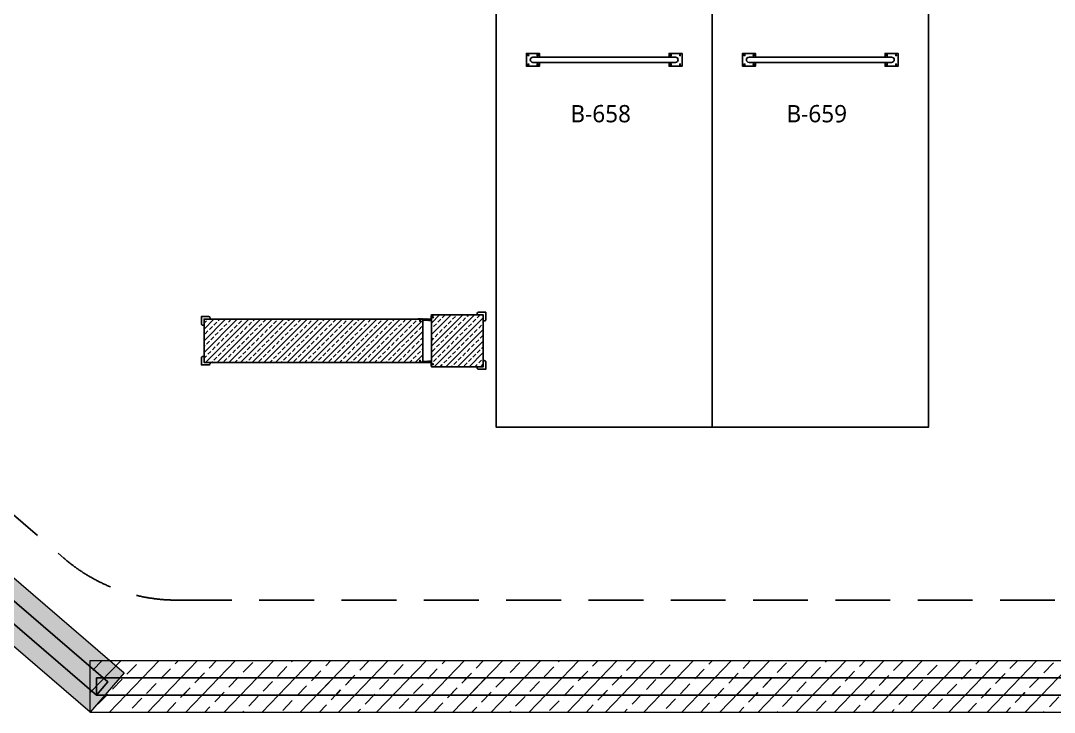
# Model space of a CAD drawing. Header units: millimetres. Extents: x -379292 to 1221486, y 92049 to 447512.
# Drawn here: x 117897 to 129855, y 108521 to 116522 of the extents above; entities that cross this region are included whole.
import ezdxf
from ezdxf.enums import TextEntityAlignment as Align

# ---------------------------------------------------------------- set-up
doc = ezdxf.new("R2010")
doc.units = ezdxf.units.MM
doc.linetypes.add('HIDDEN', pattern=[9.525, 6.35, -3.175])
for name, color, linetype in [('05_DILATATION', 131, 'Continuous'), ('05_HATCH CONCRETE', 141, 'Continuous'), ('05_SYMBOL', 2, 'Continuous'), ('202-A-Y-MahalAd', 141, 'Continuous'), ('E_CT_ZA', 6, 'Continuous')]:
    doc.layers.add(name, color=color, linetype=linetype)
doc.layers.add('E_CT_KA', color=4, linetype='Continuous', lineweight=9)
doc.styles.get("Standard").update_dxf_attribs({"font": 'segoeuil.ttf'})
pattern_1 = [(225, (905000, -3e-07), (67.351921, -67.351921), []), (225, (904932.65, -3e-07), (67.351921, -67.351921), [47.625, -23.8125])]

# ---------------------------------------------------------------- blocks, each defined once
blk = doc.blocks.new('202_Vida')
at = {"color": 0, "linetype": 'ByBlock', "ltscale": 0.2}
for points in [[(1, 0), (-1, 0)], [(0, 1), (0, -1)]]:
    blk.add_lwpolyline(points, dxfattribs=at)
at = {"color": 0, "linetype": 'ByBlock'}
for radius in [0.42, 0.23, 0.155]:
    blk.add_circle((0, 0), radius, dxfattribs=at)
blk = doc.blocks.new('202_Stoper')
at = {"color": 0, "linetype": 'ByBlock'}
for points in [[(-750, -30), (-750, -75), (-900, -75), (-900, 75), (-750, 75), (-750, 30)], [(750, -30), (750, -75), (900, -75), (900, 75), (750, 75), (750, 30)]]:
    blk.add_lwpolyline(points, dxfattribs=at)
blk.add_lwpolyline([(825, -30, 1), (825, 30), (-825, 30, 1), (-825, -30)], format="xyb", close=True, dxfattribs=at)
at = {"color": 0, "linetype": 'ByBlock', "yscale": 10, "zscale": 10, "rotation": 180}
for p, xscale in [((-877, 53), -10), ((-772, 53), 10), ((772, 53), -10), ((877, 53), 10)]:
    blk.add_blockref('202_Vida', p, dxfattribs=dict(at, xscale=xscale))
at = {"color": 0, "linetype": 'ByBlock', "yscale": 10, "zscale": 10}
for p, xscale in [((-877, -52), 10), ((-772, -52), -10), ((772, -52), 10), ((877, -52), -10)]:
    blk.add_blockref('202_Vida', p, dxfattribs=dict(at, xscale=xscale))
blk = doc.blocks.new('202_Mahalblok')
at = {"color": 0, "linetype": 'ByBlock', "flags": 128}
blk.add_lwpolyline([(0, 0), (0, 5000), (2500, 5000), (2500, 0)], close=True, dxfattribs=at)
at = {"color": 252}
blk.add_blockref('202_Stoper', (1250, 750), dxfattribs=at)
at = {"color": 0, "linetype": 'ByBlock', "ltscale": 25}
blk.add_attdef('MAHALNO', text='', height=200, dxfattribs=at).set_placement((1209, 1390), align=Align.BOTTOM_CENTER)
blk = doc.blocks.new('DİLATASYONPROFİL2')
for p, q in [((-27, 21), (-25, 23)), ((-27, 21), (-25, 20)), ((-25, 24), (-25, 23)), ((-24, 24), (-25, 24)), ((-25, 23), (-3, 22)), ((-23, 20), (-25, 23)), ((-25, 23), (-25, 23)), ((-23, 20), (-25, 23)), ((-25, 20), (-3, 21)), ((-25, 20), (-25, 19)), ((-25, 20), (-25, 20)), ((-24, 19), (-25, 19)), ((-23, 24), (-24, 24)), ((-23, 19), (-24, 19)), ((-23, 23), (-23, 24)), ((-23, 24), (-23, 23)), ((-22, 24), (-23, 24)), ((-23, 19), (-23, 20)), ((-23, 20), (-23, 19)), ((-22, 19), (-23, 19)), ((-21, 24), (-22, 23)), ((-22, 23), (-22, 24)), ((-21, 19), (-22, 20)), ((-22, 20), (-22, 19)), ((-20, 24), (-21, 24)), ((-19, 20), (-21, 23)), ((-20, 20), (-21, 23)), ((-20, 19), (-21, 19)), ((-20, 23), (-20, 24)), ((-19, 24), (-20, 23)), ((-19, 19), (-20, 20)), ((-20, 20), (-20, 19)), ((-18, 24), (-19, 24)), ((-18, 19), (-19, 19)), ((-18, 23), (-18, 24)), ((-17, 24), (-18, 23)), ((-16, 21), (-18, 22)), ((-17, 19), (-18, 20)), ((-18, 20), (-18, 19)), ((-16, 24), (-17, 24)), ((-16, 21), (-17, 22)), ((-16, 19), (-17, 19)), ((-16, 23), (-16, 24)), ((-16, 24), (-16, 23)), ((-14, 24), (-16, 24)), ((-16, 19), (-16, 20)), ((-16, 20), (-16, 19)), ((-14, 19), (-16, 19)), ((-14, 23), (-14, 24)), ((-14, 24), (-14, 23)), ((-13, 24), (-14, 24)), ((-14, 23), (-14, 23)), ((-13, 21), (-14, 22)), ((-12, 21), (-14, 22)), ((-14, 19), (-14, 20)), ((-14, 20), (-14, 19)), ((-13, 19), (-14, 19)), ((-13, 23), (-13, 24)), ((-12, 24), (-13, 23)), ((-12, 19), (-13, 20)), ((-13, 20), (-13, 19)), ((-11, 24), (-12, 24)), ((-11, 19), (-12, 19)), ((-10, 24), (-11, 23)), ((-11, 23), (-11, 24)), ((-10, 19), (-11, 20)), ((-11, 20), (-11, 19)), ((-11, 20), (-11, 20)), ((-9, 24), (-10, 24)), ((-9, 21), (-10, 22)), ((-9, 21), (-10, 22)), ((-9, 19), (-10, 19)), ((-9, 23), (-9, 24)), ((-9, 23), (-9, 23)), ((-7, 23), (-9, 23)), ((-9, 19), (-9, 20)), ((-9, 20), (-9, 20)), ((-9, 20), (-9, 19)), ((-7, 19), (-9, 19)), ((-7, 20), (-8, 20)), ((-8, 20), (-7, 19)), ((-7, 23), (-7, 23)), ((-7, 23), (-7, 23)), ((-7, 23), (-7, 23)), ((-6, 23), (-7, 23)), ((-6, 20), (-7, 20)), ((-6, 22), (-6, 23)), ((-6, 23), (-3, 23)), ((-3, 22), (-6, 22)), ((-6, 21), (-6, 22)), ((-5, 21), (-6, 22)), ((-3, 21), (-6, 20)), ((-6, 20), (-5, 20)), ((-6, 20), (-6, 20)), ((-5, 20), (-3, 20)), ((-5, 20), (-5, 20)), ((-3, 23), (-3, 20)), ((-3, 23), (0, 23)), ((-3, 23), (-3, 22)), ((-3, 20), (-3, 21)), ((-3, 20), (0, 20)), ((0, 36), (0, 53)), ((0, 37), (0, 52)), ((0, -1), (0, 36)), ((0, 36), (2, 32)), ((2, 24), (0, 23)), ((0, 23), (0, 20)), ((2, 19), (0, 20)), ((0, 0), (24, 0)), ((2, 22), (1, 21)), ((2, 21), (1, 21)), ((2, 32), (2, 32)), ((2, 31), (2, 31)), ((2, 31), (2, 31)), ((2, 29), (2, 30)), ((2, 30), (2, 30)), ((2, 28), (2, 29)), ((2, 29), (2, 29)), ((2, 28), (2, 28)), ((2, 27), (2, 27)), ((2, 27), (2, 27)), ((2, 26), (2, 26)), ((2, 26), (2, 25)), ((2, 25), (2, 24)), ((2, 25), (2, 25)), ((2, 24), (2, 22)), ((2, 24), (2, 24)), ((2, 23), (2, 23)), ((2, 23), (2, 23)), ((2, 22), (2, 22)), ((2, 21), (2, 22)), ((2, 19), (2, 21)), ((2, 20), (2, 21)), ((2, 21), (2, 21)), ((2, 19), (2, 20)), ((2, 20), (2, 20)), ((2, 19), (2, 19)), ((2, 18), (2, 18)), ((2, 18), (2, 18)), ((2, 17), (2, 17)), ((2, 17), (2, 16)), ((2, 16), (2, 16)), ((2, 16), (2, 15)), ((2, 15), (2, 15)), ((2, 14), (2, 14)), ((2, 14), (2, 14)), ((2, 13), (2, 13)), ((2, 12), (2, 13)), ((2, 12), (2, 12)), ((2, 11), (2, 12)), ((2, 11), (2, 11)), ((2, 10), (2, 10)), ((2, 10), (2, 10)), ((2, 9), (2, 8)), ((2, 9), (2, 9)), ((2, 8), (2, 7)), ((2, 8), (2, 8)), ((2, 7), (2, 7)), ((2, 6), (2, 6)), ((2, 6), (2, 6)), ((2, 5), (2, 5)), ((2, 5), (2, 5)), ((2, 3), (2, 4)), ((2, 4), (2, 4)), ((2, 2), (2, 3)), ((2, 3), (2, 3)), ((2, 2), (3, 1)), ((3, 1), (3, 1)), ((3, 1), (4, 1)), ((4, 1), (5, 1)), ((4, 1), (4, 1)), ((5, 1), (5, 1)), ((6, 1), (6, 1)), ((6, 1), (6, 1)), ((8, 1), (7, 1)), ((7, 1), (7, 1)), ((8, 1), (8, 1)), ((9, 1), (8, 1)), ((10, 1), (9, 1)), ((9, 1), (9, 1)), ((10, 1), (10, 1)), ((11, 1), (11, 1)), ((11, 1), (11, 1)), ((12, 1), (13, 1)), ((12, 1), (12, 1)), ((13, 1), (14, 1)), ((13, 1), (13, 1)), ((14, 1), (14, 1)), ((15, 1), (15, 1)), ((15, 1), (15, 1)), ((17, 1), (16, 1)), ((16, 1), (16, 1)), ((18, 1), (17, 1)), ((17, 1), (17, 1)), ((18, 1), (18, 1)), ((19, 1), (19, 1)), ((19, 1), (19, 1)), ((20, 1), (21, 1)), ((20, 1), (20, 1)), ((21, 1), (21, 1)), ((21, 1), (22, 1)), ((22, 1), (22, 1)), ((23, 1), (23, 1)), ((23, 1), (23, 1)), ((24, 1), (24, 1)), ((24, 1), (24, 1)), ((24, 0), (24, -12)), ((25, 1), (25, 1)), ((26, 1), (25, 1)), ((27, 1), (26, 1)), ((26, 1), (26, 1)), ((27, 1), (27, 1)), ((28, 1), (28, 1)), ((28, 1), (28, 1)), ((29, 1), (29, 1)), ((29, 1), (30, 1)), ((30, 1), (30, 1)), ((30, 1), (31, 1)), ((31, 1), (33, 0)), ((31, 1), (31, 1)), ((34, 2), (33, 2)), ((33, 1), (33, 0)), ((35, 0), (35, 1)), ((36, 1), (35, 1)), ((35, -6), (35, 1)), ((37, 1), (36, 1)), ((36, 1), (36, 1)), ((38, 1), (37, 1)), ((37, 1), (37, 1)), ((38, 1), (38, 1)), ((39, 1), (38, 1)), ((39, 1), (39, 1)), ((40, 1), (39, 1)), ((40, 1), (40, 1)), ((41, 1), (40, 1)), ((42, 1), (41, 1)), ((41, 1), (41, 1)), ((43, 1), (42, 1)), ((42, 1), (42, 1)), ((44, 1), (43, 1)), ((43, 1), (43, 1)), ((44, 1), (44, 1)), ((45, 1), (44, 1)), ((45, 1), (45, 1)), ((46, 1), (45, 1)), ((46, 1), (46, 1)), ((47, 0), (46, 1)), ((47, 1), (47, 1)), ((48, 2), (48, 2)), ((48, 2), (48, 1)), ((49, 2), (48, 1)), ((48, 1), (48, 2)), ((48, 1), (48, 2)), ((49, 2), (50, 2)), ((49, 2), (50, 2)), ((49, 2), (50, 2)), ((51, 2), (50, 2)), ((51, 2), (50, 2)), ((52, 2), (51, 2)), ((51, 2), (51, 2)), ((52, 2), (53, 2)), ((53, 2), (54, 1)), ((53, 2), (53, 2)), ((55, 2), (54, 1)), ((55, 2), (55, 2)), ((55, 1), (55, 2)), ((55, 1), (55, 2)), ((57, 0), (56, 1)), ((56, 0), (56, 1)), ((58, 0), (57, 1)), ((57, 0), (57, 1)), ((59, 0), (58, 1)), ((58, 0), (58, 1)), ((59, 0), (59, 1)), ((60, 0), (59, 1)), ((60, 0), (60, 1)), ((61, 0), (60, 1)), ((61, 0), (61, 1)), ((62, 0), (61, 1)), ((63, 0), (62, 1)), ((62, 0), (62, 1)), ((64, 0), (63, 1)), ((63, 0), (63, 1)), ((65, 0), (64, 1)), ((64, 0), (64, 1)), ((65, 0), (65, 1)), ((66, 0), (65, 1)), ((66, 0), (66, 1)), ((67, 0), (66, 1)), ((67, 0), (67, 1)), ((68, 0), (67, 1)), ((69, 2), (69, 2)), ((69, 2), (69, 1)), ((70, 2), (69, 1)), ((69, 1), (69, 2)), ((69, 1), (69, 2)), ((70, 2), (71, 2)), ((70, 2), (71, 2)), ((70, 2), (71, 2)), ((72, 2), (71, 2)), ((72, 2), (71, 2)), ((73, 2), (72, 2)), ((72, 2), (72, 2)), ((73, 2), (74, 2)), ((74, 2), (75, 1)), ((74, 2), (74, 2)), ((76, 2), (75, 1)), ((76, 2), (76, 2)), ((76, 1), (76, 2)), ((76, 1), (76, 2)), ((77, 0), (77, 1)), ((78, 0), (78, 1)), ((78, 0), (78, 1)), ((79, 0), (79, 1)), ((79, 0), (79, 1)), ((80, 0), (80, 1)), ((80, 0), (80, 1)), ((81, 0), (81, 1)), ((81, 0), (81, 1)), ((82, 0), (82, 1)), ((82, 0), (82, 1)), ((83, 0), (83, 1)), ((83, 0), (83, 1)), ((84, 0), (84, 1)), ((84, 0), (84, 1)), ((85, 0), (85, 1)), ((85, 0), (85, 1)), ((86, 0), (86, 1)), ((86, 0), (86, 1)), ((87, 0), (87, 1)), ((87, 0), (87, 1)), ((88, -6), (89, 1)), ((88, 0), (88, 1)), ((88, 0), (88, 1)), ((89, 2), (91, 2)), ((89, 0), (89, 1)), ((89, 0), (89, 0)), ((92, 2), (91, 0)), ((91, 1), (91, 0)), ((91, -1), (91, 0)), ((100, -13), (100, 0)), ((131, 0), (100, 0)), ((100, -13), (100, 0)), ((160, 0), (100, 0)), ((129, 2), (131, 2)), ((129, 2), (130, 0)), ((131, 2), (132, 1)), ((131, 0), (132, 0)), ((135, 2), (132, 2)), ((132, 2), (132, 1)), ((132, 0), (132, 0)), ((160, 0), (132, 0)), ((135, 2), (133, 0)), ((160, 0), (158, 2)), ((158, 2), (158, 2)), ((0, -1), (0, -10)), ((0, -10), (0, -14)), ((0, -10), (2, -10)), ((0, -14), (33, -14)), ((2, -10), (2, -12)), ((2, -12), (24, -12)), ((31, -2), (31, -1)), ((31, -8), (31, -9)), ((32, -3), (33, -3)), ((34, -12), (32, -8)), ((33, -1), (33, 0)), ((33, -2), (33, -3)), ((33, -14), (33, -10)), ((34, -12), (36, -8)), ((36, -6), (36, 0)), ((37, -6), (36, -6)), ((37, -7), (36, -7)), ((37, -8), (36, -8)), ((36, -8), (37, -8)), ((37, -8), (36, -8)), ((36, -12), (36, -9)), ((46, -12), (36, -12)), ((37, -6), (37, -4)), ((40, -4), (37, -4)), ((37, -7), (37, -5)), ((37, -9), (37, -8)), ((37, -10), (37, -9)), ((40, -10), (37, -10)), ((38, -5), (39, -5)), ((39, -10), (38, -10)), ((39, -10), (39, -5)), ((40, -10), (40, -4)), ((42, -10), (42, -4)), ((44, -4), (42, -4)), ((44, -10), (42, -10)), ((43, -4), (43, -8)), ((44, -4), (43, -4)), ((43, -8), (43, -10)), ((43, -10), (44, -10)), ((43, -10), (44, -10)), ((44, -4), (44, -6)), ((44, -4), (44, -6)), ((44, -6), (46, -6)), ((46, -8), (44, -8)), ((44, -10), (44, -8)), ((44, -9), (44, -10)), ((44, -10), (44, -9)), ((46, -6), (45, -6)), ((45, -8), (46, -8)), ((46, 0), (46, -6)), ((46, -6), (46, -2)), ((46, -9), (46, -12)), ((48, -7), (48, -5)), ((55, -7), (55, -5)), ((57, -6), (57, -1)), ((57, -6), (57, -2)), ((58, -6), (57, -6)), ((58, -6), (57, -6)), ((57, -8), (58, -8)), ((58, -9), (57, -9)), ((57, -12), (57, -9)), ((67, -12), (57, -12)), ((58, -6), (58, -4)), ((58, -4), (60, -4)), ((61, -4), (58, -4)), ((58, -6), (58, -4)), ((58, -10), (58, -8)), ((58, -10), (58, -9)), ((58, -11), (58, -9)), ((60, -10), (58, -10)), ((61, -11), (58, -11)), ((60, -4), (60, -8)), ((60, -8), (60, -10)), ((61, -11), (61, -4)), ((65, -4), (63, -4)), ((63, -11), (63, -4)), ((65, -11), (63, -11)), ((64, -4), (64, -8)), ((65, -4), (64, -4)), ((64, -8), (64, -10)), ((64, -10), (65, -10)), ((65, -4), (65, -6)), ((65, -4), (65, -6)), ((67, -8), (65, -8)), ((65, -10), (65, -8)), ((65, -9), (65, -11)), ((67, -6), (66, -6)), ((67, -6), (66, -6)), ((66, -9), (67, -9)), ((67, 0), (67, -6)), ((67, -6), (67, -2)), ((67, -9), (67, -12)), ((69, -7), (69, -5)), ((76, -7), (76, -5)), ((78, -6), (78, -1)), ((78, -6), (78, -2)), ((79, -6), (78, -6)), ((79, -6), (78, -6)), ((78, -8), (79, -8)), ((79, -9), (78, -9)), ((78, -12), (78, -9)), ((88, -12), (78, -12)), ((79, -6), (79, -4)), ((79, -4), (81, -4)), ((82, -4), (79, -4)), ((79, -6), (79, -4)), ((79, -10), (79, -8)), ((79, -10), (79, -9)), ((79, -11), (79, -9)), ((81, -10), (79, -10)), ((82, -11), (79, -11)), ((81, -4), (81, -8)), ((81, -8), (81, -10)), ((82, -11), (82, -4)), ((86, -4), (84, -4)), ((84, -11), (84, -4)), ((86, -11), (84, -11)), ((85, -10), (85, -5)), ((86, -5), (85, -5)), ((85, -10), (86, -10)), ((86, -4), (86, -6)), ((86, -7), (86, -5)), ((86, -7), (88, -7)), ((86, -10), (86, -8)), ((86, -8), (88, -8)), ((86, -9), (86, -11)), ((88, -6), (87, -6)), ((87, -9), (88, -9)), ((88, 0), (88, -6)), ((90, -13), (88, -8)), ((88, -9), (88, -12)), ((90, -13), (91, -8)), ((91, -2), (91, -3)), ((92, -3), (91, -3)), ((91, -13), (91, -9)), ((100, -13), (91, -13)), ((93, -3), (93, -2)), ((93, -8), (93, -9)), ((130, -13), (129, -13)), ((129, -13), (129, -14)), ((130, -13), (129, -13)), ((129, -13), (129, -14)), ((130, -14), (129, -14)), ((129, -14), (129, -16)), ((129, -14), (130, -14)), ((130, -14), (129, -14)), ((129, -14), (129, -16)), ((129, -14), (130, -14)), ((129, -16), (130, -16)), ((130, -16), (129, -16)), ((129, -16), (129, -17)), ((129, -16), (130, -16)), ((130, -16), (129, -16)), ((129, -16), (129, -17)), ((129, -17), (130, -18)), ((129, -17), (130, -18)), ((130, -18), (129, -18)), ((129, -18), (129, -19)), ((130, -18), (129, -18)), ((129, -18), (129, -19)), ((129, -19), (130, -20)), ((129, -19), (130, -20)), ((130, -20), (129, -20)), ((129, -20), (129, -21)), ((130, -20), (129, -20)), ((129, -20), (129, -21)), ((129, -21), (130, -22)), ((129, -21), (130, -22)), ((129, -22), (129, -23)), ((130, -22), (129, -22)), ((129, -22), (129, -23)), ((130, -22), (129, -22)), ((129, -23), (130, -23)), ((130, -23), (129, -23)), ((129, -23), (129, -24)), ((129, -23), (130, -23)), ((130, -23), (129, -23)), ((129, -23), (129, -24)), ((129, -24), (130, -25)), ((129, -24), (130, -25)), ((130, 0), (133, 0)), ((130, -3), (130, 0)), ((130, 0), (133, 0)), ((130, -3), (130, 0)), ((130, -3), (131, -3)), ((130, -3), (133, -3)), ((130, -6), (130, -3)), ((130, -25), (131, -3)), ((130, -3), (131, -3)), ((130, -3), (133, -3)), ((130, -6), (130, -3)), ((130, -25), (131, -3)), ((131, -6), (130, -6)), ((130, -6), (130, -7)), ((131, -6), (130, -6)), ((130, -6), (130, -7)), ((130, -7), (131, -7)), ((130, -7), (130, -7)), ((131, -7), (130, -7)), ((130, -7), (130, -9)), ((130, -7), (131, -7)), ((130, -7), (130, -7)), ((131, -7), (130, -7)), ((130, -7), (130, -9)), ((130, -9), (131, -9)), ((131, -9), (130, -9)), ((130, -9), (130, -10)), ((130, -9), (131, -9)), ((131, -9), (130, -9)), ((130, -9), (130, -10)), ((130, -10), (130, -11)), ((130, -10), (130, -11)), ((130, -11), (130, -11)), ((130, -11), (130, -12)), ((130, -11), (130, -11)), ((130, -11), (130, -12)), ((130, -12), (130, -13)), ((130, -12), (130, -13)), ((130, -14), (130, -14)), ((130, -14), (130, -14)), ((133, -23), (130, -25)), ((133, -23), (130, -25)), ((133, -23), (130, -25)), ((133, -23), (130, -25)), ((130, -25), (130, -25)), ((130, -25), (130, -25)), ((132, -27), (130, -25)), ((130, -25), (130, -25)), ((130, -25), (130, -25)), ((132, -27), (130, -25)), ((131, -3), (131, -6)), ((131, -3), (131, -6)), ((132, -5), (131, -6)), ((132, -5), (131, -6)), ((132, -6), (131, -6)), ((132, -6), (131, -6)), ((132, -9), (131, -10)), ((132, -9), (131, -10)), ((132, -9), (131, -10)), ((132, -9), (131, -10)), ((132, -12), (131, -14)), ((132, -12), (131, -14)), ((132, -13), (131, -14)), ((132, -13), (131, -14)), ((133, -16), (131, -18)), ((133, -16), (131, -17)), ((133, -16), (131, -18)), ((133, -16), (131, -17)), ((133, -19), (131, -21)), ((133, -19), (131, -21)), ((133, -20), (131, -21)), ((133, -20), (131, -21)), ((133, -25), (132, -3)), ((133, -25), (132, -3)), ((132, -27), (133, -25)), ((132, -27), (133, -25)), ((133, -3), (133, 0)), ((133, -3), (133, 0)), ((133, -3), (133, -3)), ((133, -3), (133, -6)), ((133, -5), (133, -3)), ((133, -3), (133, -3)), ((133, -3), (133, -6)), ((133, -5), (133, -3)), ((133, -6), (133, -5)), ((133, -5), (133, -5)), ((133, -6), (133, -5)), ((133, -5), (133, -5)), ((133, -6), (134, -6)), ((133, -6), (134, -6)), ((133, -8), (134, -7)), ((134, -7), (133, -8)), ((133, -8), (134, -7)), ((134, -7), (133, -8)), ((133, -9), (134, -9)), ((133, -9), (133, -9)), ((134, -9), (133, -9)), ((133, -9), (134, -9)), ((133, -9), (133, -9)), ((134, -9), (133, -9)), ((134, -10), (133, -11)), ((134, -10), (133, -11)), ((133, -11), (134, -11)), ((133, -11), (133, -11)), ((133, -11), (134, -11)), ((133, -11), (133, -11)), ((134, -12), (133, -13)), ((134, -12), (133, -13)), ((133, -13), (134, -13)), ((133, -13), (134, -13)), ((133, -14), (134, -14)), ((134, -14), (133, -14)), ((133, -14), (134, -14)), ((134, -14), (133, -14)), ((133, -16), (134, -16)), ((134, -16), (133, -16)), ((133, -16), (134, -16)), ((134, -16), (133, -16)), ((134, -17), (133, -18)), ((134, -17), (133, -18)), ((133, -18), (134, -18)), ((133, -18), (134, -18)), ((134, -19), (133, -20)), ((134, -19), (133, -20)), ((133, -20), (134, -20)), ((133, -20), (134, -20)), ((133, -25), (133, -25)), ((133, -25), (134, -25)), ((133, -25), (133, -25)), ((133, -25), (134, -25)), ((134, -6), (134, -7)), ((134, -6), (134, -7)), ((134, -7), (134, -9)), ((134, -7), (134, -9)), ((134, -9), (134, -10)), ((134, -9), (134, -10)), ((134, -11), (134, -12)), ((134, -11), (134, -12)), ((134, -13), (134, -14)), ((134, -13), (134, -14)), ((134, -14), (134, -16)), ((134, -14), (134, -16)), ((134, -16), (134, -17)), ((134, -16), (134, -17)), ((134, -18), (134, -19)), ((134, -18), (134, -19)), ((134, -20), (134, -21)), ((134, -20), (134, -21)), ((134, -21), (134, -22)), ((134, -21), (134, -22)), ((134, -22), (135, -22)), ((134, -22), (135, -22)), ((134, -23), (135, -23)), ((135, -23), (134, -23)), ((134, -23), (135, -23)), ((135, -23), (134, -23)), ((135, -24), (134, -25)), ((135, -24), (134, -25)), ((135, -22), (135, -23)), ((135, -22), (135, -23)), ((135, -23), (135, -24)), ((135, -23), (135, -24))]:
    blk.add_line(p, q)
for centre, radius, start, end in [((-3, 21), 0.25, 359, 72.832), ((-3, 21), 0.25, 272.8081, 1), ((0, 36), 0.2, 21.8, 180), ((2, 32), 0.35, 324.8705, 19.646), ((2, 32), 0.2, 135, 225), ((2, 30), 0.2, 135, 225), ((2, 31), 0.2, 315, 45), ((2, 30), 0.2, 315, 45), ((2, 29), 0.2, 315, 45), ((2, 29), 0.2, 135, 225), ((2, 28), 0.2, 135, 225), ((2, 28), 0.2, 315, 45), ((2, 27), 0.2, 135, 225), ((2, 26), 0.2, 315, 45), ((2, 26), 0.2, 135, 225), ((2, 25), 0.2, 135, 225), ((2, 25), 0.2, 315, 45), ((2, 24), 0.2, 315, 45), ((2, 24), 0.2, 135, 225), ((2, 23), 0.2, 315, 45), ((2, 22), 0.2, 135, 225), ((2, 22), 0.2, 315, 45), ((2, 21), 0.2, 315, 45), ((2, 21), 0.2, 135, 225), ((2, 20), 0.2, 135, 225), ((2, 20), 0.2, 315, 45), ((2, 19), 0.2, 135, 225), ((2, 19), 0.2, 315, 45), ((2, 18), 0.2, 135, 225), ((2, 17), 0.2, 315, 45), ((2, 17), 0.2, 135, 225), ((2, 16), 0.2, 315, 45), ((2, 16), 0.2, 135, 225), ((2, 15), 0.2, 315, 45), ((2, 15), 0.2, 135, 225), ((2, 14), 0.2, 315, 45), ((2, 13), 0.2, 135, 225), ((2, 13), 0.2, 315, 45), ((2, 12), 0.2, 315, 45), ((2, 12), 0.2, 135, 225), ((2, 11), 0.2, 315, 45), ((2, 11), 0.2, 135, 225), ((2, 9), 0.2, 315, 45), ((2, 10), 0.2, 135, 225), ((2, 9), 0.2, 135, 225), ((2, 8), 0.2, 135, 225), ((2, 8), 0.2, 315, 45), ((2, 7), 0.2, 135, 225), ((2, 7), 0.2, 315, 45), ((2, 6), 0.2, 315, 45), ((2, 6), 0.2, 135, 225), ((2, 4), 0.2, 135, 225), ((2, 5), 0.2, 315, 45), ((2, 4), 0.2, 315, 45), ((2, 3), 0.2, 315, 45), ((2, 3), 0.2, 135, 225), ((2, 2), 0.2, 135, 225), ((3, 1), 0.2, 45, 135), ((3, 1), 0.2, 288.1205, 315), ((4, 1), 0.2, 225, 315), ((4, 1), 0.2, 45, 135), ((5, 1), 0.2, 225, 315), ((5, 1), 0.2, 45, 135), ((7, 1), 0.2, 45, 135), ((6, 1), 0.2, 225, 315), ((7, 1), 0.2, 225, 315), ((8, 1), 0.2, 45, 135), ((8, 1), 0.2, 225, 315), ((9, 1), 0.2, 225, 315), ((9, 1), 0.2, 45, 135), ((10, 1), 0.2, 45, 135), ((10, 1), 0.2, 225, 315), ((12, 1), 0.2, 225, 315), ((11, 1), 0.2, 45, 135), ((12, 1), 0.2, 45, 135), ((13, 1), 0.2, 45, 135), ((13, 1), 0.2, 225, 315), ((14, 1), 0.2, 45, 135), ((14, 1), 0.2, 225, 315), ((15, 1), 0.2, 225, 315), ((16, 1), 0.2, 45, 135), ((16, 1), 0.2, 225, 315), ((17, 1), 0.2, 45, 135), ((17, 1), 0.2, 225, 315), ((18, 1), 0.2, 225, 315), ((18, 1), 0.2, 45, 135), ((20, 1), 0.2, 225, 315), ((19, 1), 0.2, 45, 135), ((20, 1), 0.2, 45, 135), ((21, 1), 0.2, 45, 135), ((21, 1), 0.2, 225, 315), ((22, 1), 0.2, 225, 315), ((22, 1), 0.2, 45, 135), ((23, 1), 0.2, 45, 135), ((23, 1), 0.2, 225, 315), ((24, 1), 0.2, 225, 315), ((25, 1), 0.2, 45, 135), ((25, 1), 0.2, 225, 315), ((26, 1), 0.2, 225, 315), ((26, 1), 0.2, 45, 135), ((27, 1), 0.2, 225, 315), ((27, 1), 0.2, 45, 135), ((29, 1), 0.2, 225, 315), ((28, 1), 0.2, 45, 135), ((29, 1), 0.2, 45, 135), ((30, 1), 0.2, 45, 135), ((30, 1), 0.2, 225, 315), ((31, 1), 0.2, 90, 135), ((31, 1), 0.2, 225, 315), ((33, 1), 0.381, 90.8255, 269.3453), ((34, 1), 0.55, 357.34, 90), ((35, 1), 0.16, 40.5, 139.5), ((35, 0), 0.16, 141.0253, 263.0349), ((35, -1), 1.2, 25.7871, 83.0349), ((36, 1), 0.16, 40.5, 139.5), ((37, 1), 0.16, 40.5, 139.5), ((38, 1), 0.16, 40.5, 139.5), ((39, 1), 0.16, 40.5, 139.5), ((40, 1), 0.16, 40.5, 139.5), ((41, 1), 0.16, 40.5, 139.5), ((42, 1), 0.16, 40.5, 139.5), ((43, 1), 0.16, 40.5, 139.5), ((44, 1), 0.16, 40.5, 139.5), ((45, 1), 0.16, 40.5, 139.5), ((46, 1), 0.16, 40.5, 139.5), ((49, -2), 3, 110.9248, 180), ((47, -1), 1.2, 93.7255, 146.441), ((47, 0), 0.16, 273.7255, 276.016), ((47, 0), 0.16, 273.7255, 40.5), ((51, -8), 10, 110.7934, 110.9248), ((51, -8), 10, 69.0752, 69.2066), ((54, -2), 3, 0, 69.0752), ((56, 1), 0.16, 40.5, 139.5), ((57, 1), 0.16, 40.5, 139.5), ((58, 1), 0.16, 40.5, 139.5), ((59, 1), 0.16, 40.5, 139.5), ((60, 1), 0.16, 40.5, 139.5), ((61, 1), 0.16, 40.5, 139.5), ((62, 1), 0.16, 40.5, 139.5), ((63, 1), 0.16, 40.5, 139.5), ((64, 1), 0.16, 40.5, 139.5), ((65, 1), 0.16, 40.5, 139.5), ((66, 1), 0.16, 40.5, 139.5), ((67, 1), 0.16, 40.5, 139.5), ((70, -2), 3, 110.9248, 180), ((68, -1), 1.2, 93.7255, 146.441), ((68, 0), 0.16, 273.7255, 40.5), ((72, -8), 10, 110.7934, 110.9248), ((72, -8), 10, 69.0752, 69.2066), ((75, -2), 3, 0, 69.0752), ((77, 1), 0.16, 40.5, 139.5), ((78, 1), 0.16, 40.5, 139.5), ((79, 1), 0.16, 40.5, 139.5), ((80, 1), 0.16, 40.5, 139.5), ((81, 1), 0.16, 40.5, 139.5), ((82, 1), 0.16, 40.5, 139.5), ((83, 1), 0.16, 40.5, 139.5), ((84, 1), 0.16, 40.5, 139.5), ((85, 1), 0.16, 40.5, 139.5), ((86, 1), 0.16, 40.5, 139.5), ((87, 1), 0.16, 40.5, 139.5), ((88, 1), 0.16, 40.5, 139.5), ((89, -1), 1.2, 93.7255, 146.441), ((89, 1), 0.55, 90, 182.66), ((89, 0), 0.16, 273.7255, 276.016), ((89, 0), 0.16, 273.7255, 40.5), ((91, 1), 0.381, 270.6547, 89.1745), ((92, 1), 1.3, 64.6683, 99.3419), ((93, 3), 1.3, 244.6683, 295.3317), ((95, 1), 1.3, 64.6683, 115.3317), ((96, 3), 1.3, 244.6683, 295.3317), ((97, 1), 1.3, 64.6683, 115.3317), ((98, 3), 1.3, 244.6683, 295.3317), ((99, 1), 1.3, 64.6683, 115.3317), ((100, 3), 1.3, 244.6683, 295.3317), ((101, 1), 1.3, 64.6683, 115.3317), ((102, 3), 1.3, 244.6683, 295.3317), ((103, 1), 1.3, 64.6683, 115.3317), ((105, 3), 1.3, 244.6683, 295.3317), ((106, 1), 1.3, 64.6683, 115.3317), ((107, 3), 1.3, 244.6683, 295.3317), ((108, 1), 1.3, 64.6683, 115.3317), ((109, 3), 1.3, 244.6683, 295.3317), ((110, 1), 1.3, 64.6683, 115.3317), ((111, 3), 1.3, 244.6683, 295.3317), ((112, 1), 1.3, 64.6683, 115.3317), ((113, 3), 1.3, 244.6683, 295.3317), ((115, 1), 1.3, 64.6683, 115.3317), ((116, 3), 1.3, 244.6683, 295.3317), ((117, 1), 1.3, 64.6683, 115.3317), ((118, 3), 1.3, 244.6683, 295.3317), ((119, 1), 1.3, 64.6683, 115.3317), ((120, 3), 1.3, 244.6683, 295.3317), ((121, 1), 1.3, 64.6683, 115.3317), ((122, 3), 1.3, 244.6683, 295.3317), ((123, 1), 1.3, 64.6683, 115.3317), ((125, 3), 1.3, 244.6683, 295.3317), ((126, 1), 1.3, 64.6683, 115.3317), ((127, 3), 1.3, 244.6683, 295.3317), ((128, 1), 1.3, 64.6683, 115.3317), ((129, 3), 1.3, 244.6683, 295.3317), ((130, 1), 1.3, 64.6683, 115.3317), ((131, 3), 1.3, 244.6683, 295.3317), ((132, 1), 1.3, 64.6683, 115.3317), ((133, 3), 1.3, 244.6683, 295.3317), ((135, 1), 1.3, 64.6683, 115.3317), ((136, 3), 1.3, 244.6683, 295.3317), ((137, 1), 1.3, 64.6683, 115.3317), ((138, 3), 1.3, 244.6683, 295.3317), ((139, 1), 1.3, 64.6683, 115.3317), ((140, 3), 1.3, 244.6683, 295.3317), ((141, 1), 1.3, 64.6683, 115.3317), ((142, 3), 1.3, 244.6683, 295.3317), ((143, 1), 1.3, 64.6683, 115.3317), ((145, 3), 1.3, 244.6683, 295.3317), ((146, 1), 1.3, 64.6683, 115.3317), ((147, 3), 1.3, 244.6683, 295.3317), ((148, 1), 1.3, 64.6683, 115.3317), ((149, 3), 1.3, 244.6683, 295.3317), ((150, 1), 1.3, 64.6683, 115.3317), ((151, 3), 1.3, 244.6683, 295.3317), ((152, 1), 1.3, 64.6683, 115.3317), ((153, 3), 1.3, 244.6683, 295.3317), ((155, 1), 1.3, 64.6683, 115.3317), ((156, 3), 1.3, 244.6683, 295.3317), ((157, 1), 1.3, 53.8711, 115.3317), ((30, -5), 4.25, 59.6584, 300.3416), ((30, -5), 4.29, 79.8358, 271.4513), ((30, -9), 0.825, 266.6901, 0), ((30, -1), 0.55, 0, 79.8358), ((32, -2), 0.55, 180, 270), ((32, -8), 0.954, 36.5523, 167.7728), ((32, -1), 0.6, 239.6584, 0), ((32, -10), 0.6, 0, 120.3416), ((32, -1), 1.61, 330.6457, 24.0465), ((34, -12), 0.364, 205.1184, 277.8355), ((36, -6), 0.55, 197.1305, 270), ((36, -6), 0.25, 180, 270), ((36, -9), 0.25, 90, 180), ((38, -5), 0.33, 90, 180), ((37, -6), 0.25, 270, 0), ((37, -9), 0.25, 0, 90), ((38, -9), 0.33, 180, 270), ((45, -6), 0.25, 180, 270), ((45, -9), 0.25, 90, 180), ((46, -6), 0.25, 270, 0), ((46, -9), 0.25, 0, 90), ((34, -12), 12.6, 0.0577, 16.2025), ((51, -1), 11.8, 246.209, 293.7816), ((51, -5), 3.75, 0, 180), ((51, -7), 3.75, 180, 0), ((56, -1), 1.2, 25.7871, 64.9325), ((69, -12), 12.6, 163.7975, 179.9423), ((57, -6), 0.25, 180, 270), ((57, -9), 0.25, 90, 180), ((58, -6), 0.25, 270, 0), ((58, -9), 0.25, 0, 90), ((66, -6), 0.25, 180, 270), ((66, -6), 0.25, 180, 270), ((66, -9), 0.25, 90, 180), ((67, -6), 0.25, 270, 0), ((67, -6), 0.25, 270, 0), ((55, -12), 12.6, 0.0577, 16.2025), ((67, -9), 0.25, 0, 90), ((72, -1), 11.8, 246.209, 293.7816), ((72, -5), 3.75, 0, 180), ((72, -7), 3.75, 180, 0), ((77, -1), 1.2, 25.7871, 64.9325), ((90, -12), 12.6, 163.7975, 179.9423), ((78, -6), 0.25, 180, 270), ((78, -9), 0.25, 90, 180), ((79, -6), 0.25, 270, 0), ((79, -9), 0.25, 0, 90), ((86, -5), 0.33, 0, 90), ((87, -6), 0.25, 180, 270), ((87, -9), 0.25, 90, 180), ((86, -10), 0.33, 270, 0), ((88, -6), 0.55, 270, 342.8695), ((88, -6), 0.25, 270, 0), ((88, -9), 0.25, 0, 90), ((92, -1), 1.61, 155.9535, 209.3543), ((90, -12), 0.364, 262.1645, 334.8816), ((91, -1), 0.6, 180, 304.6402), ((92, -8), 0.954, 12.2272, 143.4477), ((91, -9), 0.6, 55.3598, 180), ((94, -5), 4.15, 235.3598, 124.6402), ((92, -3), 0.55, 270, 0), ((94, -5), 4.29, 268.5487, 100.1642), ((93, -2), 0.55, 100.1642, 180), ((94, -9), 0.825, 180, 273.3099), ((132, -3), 0.25, 89, 162.832), ((132, -3), 0.25, 89, 162.832), ((132, -3), 0.25, 2.8081, 91), ((132, -3), 0.25, 2.8081, 91)]:
    blk.add_arc(centre, radius, start, end)
blk.add_point((0, 36))
blk = doc.blocks.new('bariyer')
at = {"color": 8, "ltscale": 25}
blk.add_lwpolyline([(0, -70), (15, -70, 0.414214), (30, -55), (30, 30), (-55, 30, 0.414214), (-70, 15), (-70, 0), (0, 0)], format="xyb", close=True, dxfattribs=at)
blk = doc.blocks.new('OtoParkBodrumKatMimari')
at = {"layer": '05_HATCH CONCRETE'}
h = blk.add_hatch(dxfattribs=at)
h.set_pattern_fill('ANSI33', color=8, scale=15, angle=180, style=0)
h.set_pattern_definition(pattern_1)
h.paths.add_polyline_path([(70900, 12250), (68370, 12250), (68370, 11750), (70900, 11750)])
h = blk.add_hatch(dxfattribs=at)
h.set_pattern_fill('ANSI33', color=8, scale=15, angle=180, style=0)
h.set_pattern_definition(pattern_1)
h.paths.add_polyline_path([(71600, 12300), (71000, 12300), (71000, 11700), (71600, 11700)])
at = {"color": 5}
for points in [[(70900, 12250), (68370, 12250), (68370, 11750), (70900, 11750)], [(71600, 12300), (71000, 12300), (71000, 11700), (71600, 11700)]]:
    blk.add_lwpolyline(points, close=True, dxfattribs=at)
at = {"layer": '05_SYMBOL', "color": 252, "linetype": 'HIDDEN', "ltscale": 100}
blk.add_lwpolyline([(99562, 23000), (56437, 23000, 0.695543), (55132, 19484), (66750, 9484, 0.179563), (68055, 9000), (90741, 9000, 0.215217), (92240, 9677), (101062, 19677, 0.645796)], format="xyb", close=True, dxfattribs=at)
at = {"layer": '05_DILATATION', "ltscale": 25, "xscale": -1}
blk.add_blockref('DİLATASYONPROFİL2', (71000, 12250), dxfattribs=at)
at = {"layer": '05_DILATATION', "ltscale": 25, "rotation": 180}
blk.add_blockref('DİLATASYONPROFİL2', (71000, 11750), dxfattribs=at)
at = {"layer": '05_SYMBOL', "color": 8}
blk.add_blockref('bariyer', (71600, 12300), dxfattribs=at)
at = {"layer": '05_SYMBOL', "color": 8, "xscale": -1}
blk.add_blockref('bariyer', (68370, 12250), dxfattribs=at)
at = {"layer": '05_SYMBOL', "color": 8, "rotation": 180}
blk.add_blockref('bariyer', (68370, 11750), dxfattribs=at)
at = {"layer": '05_SYMBOL', "color": 8, "xscale": -1, "rotation": 180}
blk.add_blockref('bariyer', (71600, 11700), dxfattribs=at)
at = {"layer": '202-A-Y-MahalAd', "color": 8, "ltscale": 25}
ref = blk.add_blockref('202_Mahalblok', (71750, 16000), dxfattribs=dict(at, xscale=-1, rotation=180))
ref.add_attrib('MAHALNO', 'B-658', dxfattribs={"layer": '0', "color": 0, "linetype": 'ByBlock', "ltscale": 25, "height": 200}).set_placement((72959, 14467), align=Align.BOTTOM_CENTER)
ref = blk.add_blockref('202_Mahalblok', (74250, 16000), dxfattribs=dict(at, xscale=-1, rotation=180))
ref.add_attrib('MAHALNO', 'B-659', dxfattribs={"layer": '0', "color": 0, "linetype": 'ByBlock', "ltscale": 25, "height": 200}).set_placement((75459, 14467), align=Align.BOTTOM_CENTER)
blk = doc.blocks.new('*U679')
h = blk.add_hatch()
h.set_pattern_fill('ANSI33', color=0, scale=50, angle=1, style=0)
h.paths.add_polyline_path([(-9185, 200), (15863, 200), (15863, 0), (-9185, 0)])
at = {"color": 0}
blk.add_lwpolyline([(-9185, 200), (15863, 200), (15863, 0), (-9185, 0)], close=True, dxfattribs=at)
at = {"ltscale": 25, "flags": 1}
for tag, p in [('YUKSEKLIK', (-229, -149)), ('KALINLIK', (-229, -213))]:
    blk.add_attdef(tag, p, '', height=50, dxfattribs=at)
blk = doc.blocks.new('*U1091')
h = blk.add_hatch()
h.set_pattern_fill('ANSI33', color=0, scale=50, angle=1, style=0)
h.set_pattern_definition([(46, (80887.96, 150), (-228.3904, 220.554), []), (46, (81112.44, 153.92), (-228.3904, 220.554), [158.75, -79.375])])
h.paths.add_polyline_path([(6913, 200), (73975, 200), (73975, 0), (6913, 0)])
at = {"color": 0}
blk.add_lwpolyline([(6913, 200), (73975, 200), (73975, 0), (6913, 0)], close=True, dxfattribs=at)
at = {"ltscale": 25, "flags": 1}
for tag, p in [('YUKSEKLIK', (-229, -149)), ('KALINLIK', (-229, -213))]:
    blk.add_attdef(tag, p, '', height=50, dxfattribs=at)
blk = doc.blocks.new('*U717')
h = blk.add_hatch()
h.set_pattern_fill('ANSI33', color=0, scale=50, angle=1, style=0)
h.paths.add_polyline_path([(-9499, 600), (15713, 600), (15713, 0), (-9499, 0)])
at = {"color": 0}
blk.add_lwpolyline([(-9499, 600), (15713, 600), (15713, 0), (-9499, 0)], close=True, dxfattribs=at)
at = {"ltscale": 25, "flags": 1}
for tag, p in [('YUKSEKLIK', (-229, -149)), ('KALINLIK', (-229, -213))]:
    blk.add_attdef(tag, p, '', height=50, dxfattribs=at)
blk = doc.blocks.new('*U1090')
h = blk.add_hatch()
h.set_pattern_fill('ANSI33', color=0, scale=50, angle=1, style=0)
h.set_pattern_definition([(46, (80525.73, 550), (-228.3904, 220.554), []), (46, (80750.2, 553.92), (-228.3904, 220.554), [158.75, -79.375])])
h.paths.add_polyline_path([(6649, 600), (73877, 600), (73877, 0), (6649, 0)])
at = {"color": 0}
blk.add_lwpolyline([(6649, 600), (73877, 600), (73877, 0), (6649, 0)], close=True, dxfattribs=at)
at = {"ltscale": 25, "flags": 1}
for tag, p in [('YUKSEKLIK', (-229, -149)), ('KALINLIK', (-229, -213))]:
    blk.add_attdef(tag, p, '', height=50, dxfattribs=at)
blk = doc.blocks.new('A$C15ead506')
at = {"layer": 'E_CT_KA', "color": 6, "rotation": 139.2811306090451}
blk.add_blockref('*U1090', (2184, 3520), dxfattribs=at)
at = {"layer": 'E_CT_KA', "color": 6}
blk.add_blockref('*U717', (6253, 7402), dxfattribs=at)
at = {"layer": 'E_CT_ZA', "color": 30, "rotation": 139.2811306090451}
blk.add_blockref('*U1091', (2198, 3244), dxfattribs=at)
at = {"layer": 'E_CT_ZA', "color": 30}
blk.add_blockref('*U679', (6013, 7602), dxfattribs=at)

msp = doc.modelspace()

# ---------------------------------------------------------------- block references
at = {"color": 8}
msp.add_blockref('OtoParkBodrumKatMimari', (51648, 100818.8), dxfattribs=at)

# ---------------------------------------------------------------- next in the draw order: block references
at = {"color": 30}
msp.add_blockref('A$C15ead506', (121948, 101118.8), dxfattribs=at)

doc.saveas('drawing.dxf')
